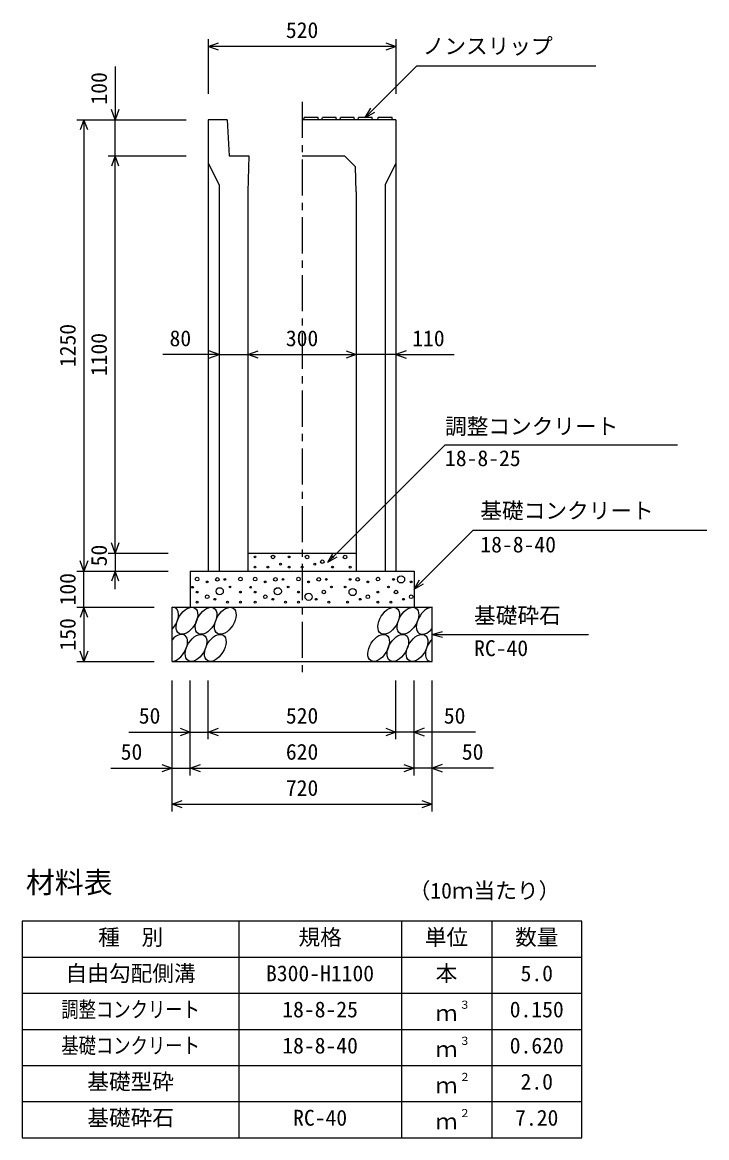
# Model space of a CAD drawing. Units: millimetres, scale not verified. Extents: x -16800 to 16800, y -5940 to 5940.
# Drawn here: x 3807 to 5702, y -3138 to -49 of the extents above; entities that cross this region are included whole.
import ezdxf
from ezdxf.enums import TextEntityAlignment as Align

# ---------------------------------------------------------------- set-up
doc = ezdxf.new("R2010")
doc.units = ezdxf.units.MM
doc.header["$LTSCALE"] = 20
doc.linetypes.add('CHAIN1', pattern=[8, 5, -1, 1, -1])
for name, color, linetype, lineweight in [('0-0_DIM', 7, 'Continuous', 25), ('0-2_HATCH', 6, 'Continuous', 25), ('0-3_HYO', 3, 'Continuous', 25), ('0-4_HYO2', 4, 'Continuous', 25), ('0-5_OUTLINE', 3, 'Continuous', 25), ('0-6_TXT', 7, 'Continuous', 25)]:
    doc.layers.add(name, color=color, linetype=linetype, lineweight=lineweight)
doc.styles.add('ＭＳ ゴシック', font='')
doc.styles.get('ＭＳ ゴシック').set_extended_font_data('MS Gothic')

msp = doc.modelspace()

# ---------------------------------------------------------------- linework, layer by layer
at = {"layer": '0-0_DIM'}
for p, q in [((4321.78, -95.58), (4321.78, -247.32)), ((4841.78, -115.58), (4321.78, -115.58)), ((4841.78, -95.58), (4841.78, -247.32)), ((4064.25, -171.63), (4064.25, -318.79)), ((4756.78, -312.29), (4899, -170.08)), ((5395.29, -170.08), (4899, -170.08)), ((4756.78, -312.29), (4771.78, -286.31)), ((4756.78, -312.29), (4782.76, -297.29)), ((3957.58, -318.79), (4260.91, -318.79)), ((3977.58, -318.79), (3977.58, -1568.79)), ((4064.25, -418.79), (4064.25, -318.79)), ((4044.25, -418.79), (4260.91, -418.79)), ((4064.25, -1518.79), (4064.25, -418.79)), ((4351.78, -969.08), (4195.6, -969.08)), ((4351.78, -969.08), (4431.78, -969.08)), ((4431.78, -969.08), (4731.78, -969.08)), ((4841.78, -969.08), (4731.78, -969.08)), ((4841.78, -969.08), (5002.55, -969.08)), ((5055.44, -1455.14), (4891.78, -1618.79)), ((5055.44, -1455.14), (5702.31, -1455.14)), ((4044.25, -1518.79), (4210.91, -1518.79)), ((4064.25, -1518.79), (4064.25, -1568.79)), ((4653.1, -1543.79), (4668.1, -1517.81)), ((4653.1, -1543.79), (4679.08, -1528.79)), ((3957.58, -1568.79), (4210.91, -1568.79)), ((3977.58, -1668.79), (3977.58, -1568.79)), ((4064.25, -1618.79), (4064.25, -1568.79)), ((4891.78, -1618.79), (4906.78, -1592.81)), ((4891.78, -1618.79), (4917.76, -1603.79)), ((3957.58, -1668.79), (4171.78, -1668.79)), ((3977.58, -1668.79), (3977.58, -1818.79)), ((4941.78, -1743.79), (4970.76, -1736.02)), ((4941.78, -1743.79), (5375.1, -1743.79)), ((4941.78, -1743.79), (4970.76, -1751.55)), ((3957.58, -1818.79), (4171.78, -1818.79)), ((4221.78, -2234.3), (4221.78, -1871.96)), ((4271.78, -2134.3), (4271.78, -1871.96)), ((4321.78, -2034.3), (4321.78, -1871.96)), ((4841.78, -2034.3), (4841.78, -1871.96)), ((4891.78, -2134.3), (4891.78, -1871.96)), ((4941.78, -2234.3), (4941.78, -1871.96)), ((4101.78, -2014.3), (4321.78, -2014.3)), ((4321.78, -2014.3), (4841.78, -2014.3)), ((5061.78, -2014.3), (4841.78, -2014.3)), ((4051.78, -2114.3), (4271.78, -2114.3)), ((4271.78, -2114.3), (4891.78, -2114.3)), ((5111.78, -2114.3), (4891.78, -2114.3)), ((4221.78, -2214.3), (4941.78, -2214.3))]:
    msp.add_line(p, q, dxfattribs=at)
at = {"layer": '0-0_DIM', "linetype": 'CHAIN1'}
msp.add_line((4581.78, -268.79), (4581.78, -1868.79), dxfattribs=at)
at = {"layer": '0-0_DIM'}
for points in [[(4350.01, -125.84), (4321.82, -115.58), (4350.01, -105.32)], [(4813.63, -105.32), (4841.82, -115.58), (4813.63, -125.84)], [(4074.51, -290.6), (4064.25, -318.79), (4053.99, -290.6)], [(3987.84, -346.98), (3977.58, -318.79), (3967.32, -346.98)], [(4074.51, -446.98), (4064.25, -418.79), (4053.99, -446.98)], [(4323.59, -979.34), (4351.78, -969.08), (4323.59, -958.82)], [(4459.97, -979.34), (4431.78, -969.08), (4459.97, -958.82)], [(4703.59, -958.82), (4731.78, -969.08), (4703.59, -979.34)], [(4869.97, -958.82), (4841.78, -969.08), (4869.97, -979.34)], [(4653.1, -1543.79), (4977.57, -1219.33), (5621.12, -1219.33)], [(4074.51, -1490.6), (4064.25, -1518.79), (4053.99, -1490.6)], [(3987.84, -1540.6), (3977.58, -1568.79), (3967.32, -1540.6)], [(4074.51, -1596.98), (4064.25, -1568.79), (4053.99, -1596.98)], [(3987.84, -1696.98), (3977.58, -1668.79), (3967.32, -1696.98)], [(3987.84, -1790.6), (3977.58, -1818.79), (3967.32, -1790.6)], [(4243.59, -2004.04), (4271.78, -2014.3), (4243.59, -2024.56)], [(4349.97, -2024.56), (4321.78, -2014.3), (4349.97, -2004.04)], [(4813.59, -2004.04), (4841.78, -2014.3), (4813.59, -2024.56)], [(4919.97, -2004.04), (4891.78, -2014.3), (4919.97, -2024.56)], [(4193.59, -2104.04), (4221.78, -2114.3), (4193.59, -2124.56)], [(4299.97, -2124.56), (4271.78, -2114.3), (4299.97, -2104.04)], [(4863.59, -2104.04), (4891.78, -2114.3), (4863.59, -2124.56)], [(4969.97, -2104.04), (4941.78, -2114.3), (4969.97, -2124.56)], [(4249.97, -2224.56), (4221.78, -2214.3), (4249.97, -2204.04)], [(4913.59, -2204.04), (4941.78, -2214.3), (4913.59, -2224.56)]]:
    msp.add_lwpolyline(points, dxfattribs=at)
at = {"layer": '0-2_HATCH'}
for p, q in [((4586.78, -318.79), (4587.78, -312.29)), ((4625.78, -312.29), (4587.78, -312.29)), ((4626.78, -318.79), (4625.78, -312.29)), ((4636.78, -318.79), (4637.78, -312.29)), ((4675.78, -312.29), (4637.78, -312.29)), ((4676.78, -318.79), (4675.78, -312.29)), ((4686.78, -318.79), (4687.78, -312.29)), ((4725.78, -312.29), (4687.78, -312.29)), ((4726.78, -318.79), (4725.78, -312.29)), ((4736.78, -318.79), (4737.78, -312.29)), ((4775.78, -312.29), (4737.78, -312.29)), ((4776.78, -318.79), (4775.78, -312.29)), ((4791.78, -318.79), (4792.78, -312.29)), ((4830.78, -312.29), (4792.78, -312.29)), ((4831.78, -318.79), (4830.78, -312.29))]:
    msp.add_line(p, q, dxfattribs=at)
for centre, radius in [((4451.28, -1529.48), 2.5), ((4501.18, -1529.48), 5), ((4545.75, -1529.48), 2.5), ((4595.66, -1529.48), 5), ((4637.71, -1542.61), 5), ((4665.75, -1529.48), 2.5), ((4700.92, -1529.76), 5), ((4451.28, -1557.49), 2.5), ((4487.17, -1557.49), 2.5), ((4522.21, -1549.61), 2.5), ((4545.75, -1557.49), 2.5), ((4581.64, -1557.49), 2.5), ((4616.69, -1549.61), 2.5), ((4665.75, -1557.49), 2.5), ((4714.94, -1557.77), 2.5), ((4290.85, -1590.74), 5), ((4318.89, -1598.61), 2.5), ((4346.92, -1591.61), 5), ((4367.95, -1591.61), 2.5), ((4410.85, -1590.74), 5), ((4451.75, -1590.74), 5), ((4479.79, -1598.61), 2.5), ((4507.82, -1591.61), 5), ((4528.86, -1591.61), 2.5), ((4571.75, -1590.74), 5), ((4599.79, -1598.61), 2.5), ((4627.82, -1591.61), 5), ((4648.86, -1591.61), 2.5), ((4714.71, -1591.61), 2.5), ((4735.74, -1591.61), 5), ((4763.78, -1598.61), 2.5), ((4791.82, -1590.74), 5), ((4834.71, -1591.61), 2.5), ((4855.74, -1591.61), 10), ((4883.78, -1598.61), 2.5), ((4278.43, -1613.53), 2.5), ((4290.85, -1626.63), 2.5), ((4318.89, -1639.76), 5), ((4353.46, -1624.62), 10), ((4381.97, -1612.62), 2.5), ((4410.85, -1626.63), 2.5), ((4439.33, -1613.53), 2.5), ((4451.75, -1626.63), 2.5), ((4479.79, -1639.76), 5), ((4514.36, -1624.62), 10), ((4542.87, -1612.62), 2.5), ((4571.75, -1626.63), 2.5), ((4599.79, -1639.76), 10), ((4641.84, -1626.63), 5), ((4662.87, -1612.62), 2.5), ((4700.69, -1612.62), 2.5), ((4721.72, -1626.63), 10), ((4763.78, -1639.76), 5), ((4791.82, -1626.63), 2.5), ((4820.69, -1612.62), 2.5), ((4841.72, -1626.63), 5), ((4883.78, -1639.76), 5), ((4290.85, -1654.64), 2.5), ((4339.91, -1646.76), 2.5), ((4374.96, -1654.64), 2.5), ((4410.85, -1654.64), 2.5), ((4451.75, -1654.64), 2.5), ((4500.82, -1646.76), 2.5), ((4535.86, -1654.64), 2.5), ((4571.75, -1654.64), 2.5), ((4620.82, -1646.76), 2.5), ((4655.86, -1654.64), 2.5), ((4707.7, -1654.64), 2.5), ((4742.75, -1646.76), 2.5), ((4791.82, -1654.64), 2.5), ((4827.7, -1654.64), 2.5), ((4862.75, -1646.76), 2.5)]:
    msp.add_circle(centre, radius, dxfattribs=at)
for centre in [(4262.63, -1706.3), (4315.84, -1706.3), (4369.04, -1706.3), (4821.51, -1706.3), (4874.72, -1706.3), (4287.95, -1781.29), (4341.16, -1781.29), (4793.62, -1781.29), (4846.83, -1781.29), (4900.04, -1781.29)]:
    msp.add_ellipse(centre, major_axis=(21.81, 35.31), ratio=0.5792, dxfattribs=at)
for centre, start_param, end_param in [((4209.42, -1706.3), 4.385593, 6.6745444), ((4927.92, -1706.3), 0.3357715, 4.4411806), ((4234.74, -1781.29), 3.5111464, 7.548991), ((4953.25, -1781.29), 1.2110787, 3.5658734)]:
    msp.add_ellipse(centre, major_axis=(21.81, 35.31), ratio=0.5792, start_param=start_param, end_param=end_param, dxfattribs=at)
at = {"layer": '0-3_HYO'}
for p, q in [((4406.78, -2537.75), (4406.78, -3137.75)), ((4856.78, -2537.75), (4856.78, -3137.75)), ((5106.78, -2537.75), (5106.78, -3137.75)), ((3806.78, -2637.75), (5356.78, -2637.75))]:
    msp.add_line(p, q, dxfattribs=at)
msp.add_lwpolyline([(3806.78, -3137.75), (5356.78, -3137.75), (5356.78, -2537.75), (3806.78, -2537.75)], close=True, dxfattribs=at)
at = {"layer": '0-4_HYO2'}
for p, q in [((3806.78, -2737.75), (5356.78, -2737.75)), ((3806.78, -2837.75), (5356.78, -2837.75)), ((3806.78, -2937.75), (5356.78, -2937.75)), ((3806.78, -3037.75), (5356.78, -3037.75))]:
    msp.add_line(p, q, dxfattribs=at)
at = {"layer": '0-5_OUTLINE'}
for p, q in [((4321.78, -318.79), (4321.78, -1568.79)), ((4374.28, -318.79), (4321.78, -318.79)), ((4374.28, -318.79), (4379.28, -418.79)), ((4841.78, -318.79), (4581.78, -318.79)), ((4841.78, -318.79), (4841.78, -1568.79)), ((4379.28, -418.79), (4434.28, -418.79)), ((4434.28, -418.79), (4431.78, -518.79)), ((4731.78, -518.79), (4730.03, -448.79)), ((4841.78, -438.79), (4811.78, -498.79)), ((4431.78, -518.79), (4431.78, -1568.79)), ((4731.78, -518.79), (4731.78, -1568.79)), ((4811.78, -498.79), (4811.78, -1568.79)), ((4431.78, -1518.79), (4731.78, -1518.79)), ((4271.78, -1568.79), (4271.78, -1668.79)), ((4271.78, -1568.79), (4891.78, -1568.79)), ((4321.78, -1568.79), (4431.78, -1568.79)), ((4731.78, -1568.79), (4841.78, -1568.79)), ((4891.78, -1568.79), (4891.78, -1668.79)), ((4221.78, -1818.79), (4221.78, -1668.79)), ((4221.78, -1668.79), (4941.78, -1668.79)), ((4941.78, -1818.79), (4941.78, -1668.79)), ((4221.78, -1818.79), (4941.78, -1818.79))]:
    msp.add_line(p, q, dxfattribs=at)
for points in [[(4581.78, -418.79), (4699.28, -418.79), (4730.03, -448.79)], [(4321.78, -438.79), (4351.78, -498.79), (4351.78, -1568.79)]]:
    msp.add_lwpolyline(points, dxfattribs=at)

# ---------------------------------------------------------------- texts
at = {"layer": '0-0_DIM', "style": 'ＭＳ ゴシック'}
for s, p in [('520', (4536.78, -105.58)), ('ノンスリップ', (4915.71, -149.9)), ('80', (4214.63, -959.08)), ('300', (4536.71, -959.08)), ('110', (4886.7, -959.08)), ('調整コンクリート', (4977.57, -1202.9)), ('18-8-25', (4977.57, -1291.18)), ('基礎コンクリート', (5075.44, -1436.4)), ('18-8-40', (5075.44, -1530.22)), ('基礎砕石', (5058.1, -1726.62)), ('RC-40', (5058.1, -1817.31)), ('50', (4129.34, -2004.3)), ('520', (4536.78, -2004.3)), ('50', (4974.22, -2004.3)), ('50', (4079.34, -2104.3)), ('620', (4536.78, -2104.3)), ('50', (5024.22, -2104.3)), ('720', (4536.78, -2204.3))]:
    msp.add_text(s, height=43.99, dxfattribs=at).set_placement(p, align=Align.BOTTOM_LEFT)
for s, p in [('100', (4054.25, -276.7)), ('1250', (3967.58, -1003.79)), ('1100', (4054.25, -1028.79)), ('50', (4054.25, -1555.46)), ('100', (3967.58, -1663.79)), ('150', (3967.58, -1788.79))]:
    msp.add_text(s, height=43.99, rotation=90, dxfattribs=at).set_placement(p, align=Align.BOTTOM_LEFT)
at = {"layer": '0-6_TXT', "style": 'ＭＳ ゴシック'}
for s, height, p in [('材料表', 58.65, (3816.78, -2477.75)), ('（10ｍ当たり）', 43.99, (4876.78, -2488.75)), ('種\u3000別', 43.99, (4016.78, -2617.75)), ('規格', 43.99, (4571.78, -2617.75)), ('単位', 43.99, (4921.78, -2617.75)), ('数量', 43.99, (5171.78, -2617.75)), ('自由勾配側溝', 43.99, (3926.78, -2717.75)), ('本', 43.99, (4951.78, -2717.75)), ('B300-H1100', 43.99, (4481.78, -2717.75)), ('5.0', 43.99, (5186.78, -2717.75)), ('18-8-25', 43.99, (4526.78, -2817.75)), ('３', 21.99, (5017.33, -2787.38)), ('0.150', 43.99, (5156.78, -2817.75)), ('ｍ', 43.99, (4951.78, -2827.75)), ('18-8-40', 43.99, (4526.78, -2917.75)), ('３', 21.99, (5017.33, -2887.38)), ('0.620', 43.99, (5156.78, -2917.75)), ('ｍ', 43.99, (4951.78, -2927.75)), ('基礎型砕', 43.99, (3986.78, -3017.75)), ('２', 21.99, (5017.33, -2987.38)), ('2.0', 43.99, (5186.78, -3017.75)), ('ｍ', 43.99, (4951.78, -3027.75)), ('基礎砕石', 43.99, (3986.78, -3117.75)), ('RC-40', 43.99, (4556.78, -3117.75)), ('ｍ', 43.99, (4951.78, -3127.75)), ('２', 21.99, (5017.33, -3087.38)), ('7.20', 43.99, (5171.78, -3117.75))]:
    msp.add_text(s, height=height, dxfattribs=at).set_placement(p, align=Align.BOTTOM_LEFT)
at = {"layer": '0-6_TXT', "style": 'ＭＳ ゴシック', "width": 0.8}
for s, p in [('調整コンクリート', (3914.78, -2817.75)), ('基礎コンクリート', (3914.78, -2917.75))]:
    msp.add_text(s, height=43.99, dxfattribs=at).set_placement(p, align=Align.BOTTOM_LEFT)

doc.saveas('drawing.dxf')
